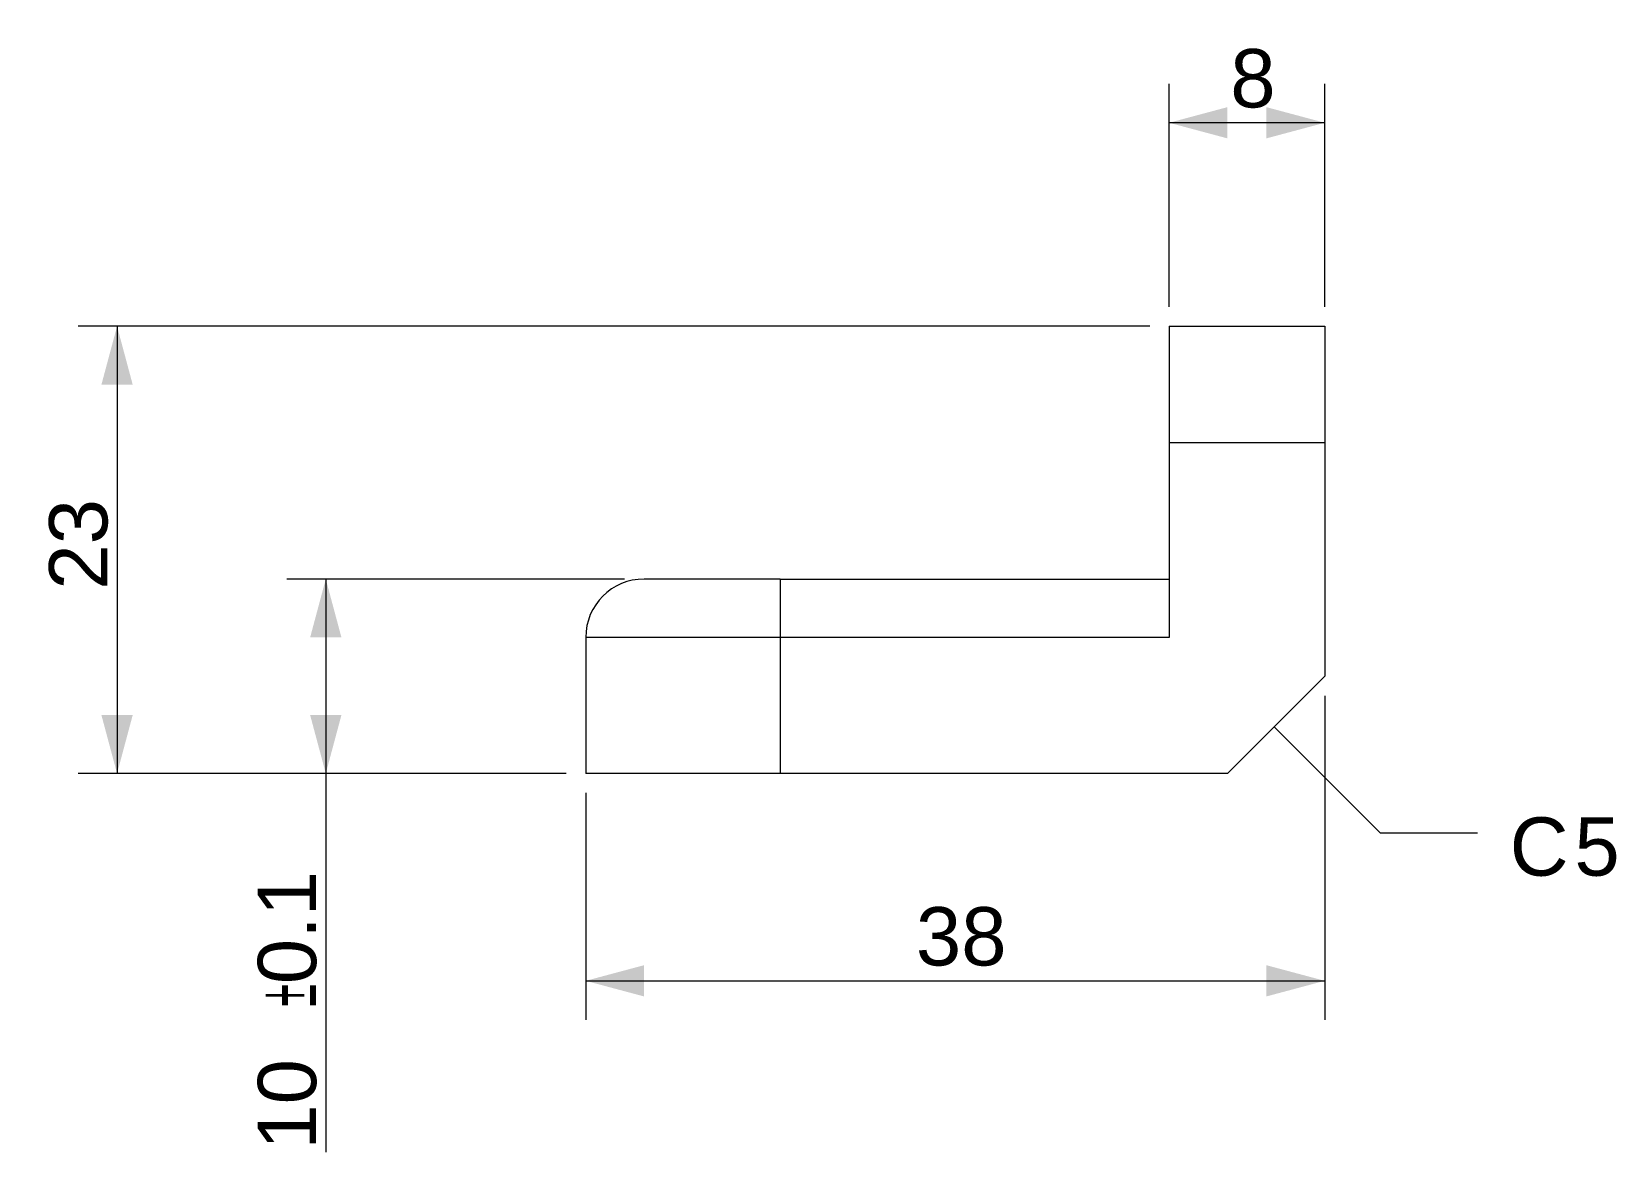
# Model space of a CAD drawing. Header units: millimetres. Extents: x 89.7 to 171.2, y 68.9 to 126.5.
import ezdxf

# ---------------------------------------------------------------- set-up
doc = ezdxf.new("R2010")
doc.units = ezdxf.units.MM
doc.layers.add('1', color=7, linetype='Continuous', true_color=0xffffff)
doc.styles.add('Arial', font='Arial')
doc.dimstyles.get("Standard").update_dxf_attribs({"dimtxt": 0.18, "dimasz": 0.18, "dimexe": 0.18, "dimexo": 0.0625, "dimgap": 0.09, "dimtad": 0, "dimtih": 1, "dimtoh": 1, "dimdec": 4, "dimzin": 0, "dimdsep": 46, "dimtxsty": 'Standard', "dimcen": 0.09, "dimadec": 0, "dimazin": 0, "dimtfac": 1, "dimtdec": 4, "dimtofl": 0, "dimtmove": 0, "dimatfit": 3, "dimfxl": 1, "dimtolj": 1, "dimtzin": 0, "dimarcsym": 0})

# ---------------------------------------------------------------- blocks, each defined once
blk = doc.blocks.new('_U0')
at = {"layer": '1', "color": 2, "lineweight": 18}
for q in [(153.630156, 90.791393), (164.08076, 85.340789)]:
    blk.add_line((159.08076, 85.340789), q, dxfattribs=at)
at = {"layer": '1', "color": 2, "lineweight": 70}
blk.add_solid([(153.630156, 90.791393), (156.319881, 89.238481), (155.183073, 88.101664), (153.630156, 90.791393)], dxfattribs=at)
at = {"layer": '1', "color": 3, "linetype": 'Continuous', "lineweight": 13, "insert": (165.73976, 83.087673), "char_height": 3, "attachment_point": 7, "line_spacing_factor": 1.047437, "style": 'Arial'}
blk.add_mtext('\\fArial|b0|i0;\\W1.0000;C', dxfattribs=at)
at = {"layer": '1', "color": 2, "linetype": 'Continuous', "lineweight": 13, "insert": (169.066363, 83.087673), "char_height": 3, "attachment_point": 7, "line_spacing_factor": 1.047437, "style": 'Arial'}
blk.add_mtext('\\fArial|b0|i0;\\W1.0000;5', dxfattribs=at)
blk = doc.blocks.new('_U1')
at = {"layer": '1', "color": 2, "lineweight": 18}
for p, q in [((120.226248, 98.387485), (102.859026, 98.387485)), ((104.859026, 98.387485), (104.859026, 68.903675)), ((117.226248, 88.387485), (102.859026, 88.387485))]:
    blk.add_line(p, q, dxfattribs=at)
at = {"layer": '1', "color": 2, "lineweight": 70}
for points in [[(104.859026, 98.387485), (105.662873, 95.387488), (104.055178, 95.387482)], [(104.859026, 88.387485), (104.055178, 91.387482), (105.662873, 91.387488)]]:
    blk.add_solid(points, dxfattribs=at)
at = {"layer": '1', "color": 3, "linetype": 'Continuous', "lineweight": 13, "insert": (104.406142, 76.40034), "char_height": 3, "attachment_point": 7, "rotation": 90, "line_spacing_factor": 1.047437, "style": 'Arial'}
blk.add_mtext('\\fArial|b0|i0;\\W1.0000;\\W0.5000;%%p\\W1.0000;0.1', dxfattribs=at)
at = {"layer": '1', "color": 2, "linetype": 'Continuous', "lineweight": 13, "insert": (104.406142, 69.038675), "char_height": 3, "attachment_point": 7, "rotation": 90, "line_spacing_factor": 1.047437, "style": 'Arial'}
blk.add_mtext('\\fArial|b0|i0;\\W1.0000;10', dxfattribs=at)
blk = doc.blocks.new('_U2')
at = {"layer": '1', "color": 2, "lineweight": 18}
for p, q in [((147.226248, 111.387485), (92.125995, 111.387485)), ((94.125995, 111.387485), (94.125995, 88.387485)), ((117.226248, 88.387485), (92.125995, 88.387485))]:
    blk.add_line(p, q, dxfattribs=at)
at = {"layer": '1', "color": 2, "lineweight": 70}
for points in [[(94.125995, 111.387485), (94.929843, 108.387488), (93.322147, 108.387482)], [(94.125995, 88.387485), (93.322147, 91.387482), (94.929843, 91.387488)]]:
    blk.add_solid(points, dxfattribs=at)
at = {"layer": '1', "color": 2, "linetype": 'Continuous', "lineweight": 13, "insert": (93.673111, 97.841653), "char_height": 3, "attachment_point": 7, "rotation": 90, "line_spacing_factor": 1.047437, "style": 'Arial'}
blk.add_mtext('\\fArial|b0|i0;\\W1.0000;23', dxfattribs=at)
blk = doc.blocks.new('_U3')
at = {"layer": '1', "color": 2, "lineweight": 18}
for p, q in [((156.226248, 92.387485), (156.226248, 75.723309)), ((118.226248, 87.387485), (118.226248, 75.723309)), ((118.226248, 77.723309), (156.226248, 77.723309))]:
    blk.add_line(p, q, dxfattribs=at)
at = {"layer": '1', "color": 2, "lineweight": 70}
for points in [[(118.226248, 77.723309), (121.226246, 78.527157), (121.226251, 76.919462)], [(156.226248, 77.723309), (153.226251, 76.919462), (153.226246, 78.527157)]]:
    blk.add_solid(points, dxfattribs=at)
at = {"layer": '1', "color": 2, "linetype": 'Continuous', "lineweight": 13, "insert": (135.204416, 78.470193), "char_height": 3, "attachment_point": 7, "line_spacing_factor": 1.047437, "style": 'Arial'}
blk.add_mtext('\\fArial|b0|i0;\\W1.0000;38', dxfattribs=at)
blk = doc.blocks.new('_U4')
at = {"layer": '1', "color": 2, "lineweight": 18}
for p, q in [((148.226248, 112.387485), (148.226248, 123.853492)), ((156.226248, 112.387485), (156.226248, 123.853492)), ((156.226248, 121.853492), (148.226248, 121.853492))]:
    blk.add_line(p, q, dxfattribs=at)
at = {"layer": '1', "color": 2, "lineweight": 70}
for points in [[(148.226248, 121.853492), (151.226246, 122.657339), (151.226251, 121.049644)], [(156.226248, 121.853492), (153.226251, 121.049644), (153.226246, 122.657339)]]:
    blk.add_solid(points, dxfattribs=at)
at = {"layer": '1', "color": 2, "linetype": 'Continuous', "lineweight": 13, "insert": (151.369832, 122.600376), "char_height": 3, "attachment_point": 7, "line_spacing_factor": 1.047437, "style": 'Arial'}
blk.add_mtext('\\fArial|b0|i0;\\W1.0000;8', dxfattribs=at)

msp = doc.modelspace()

# ---------------------------------------------------------------- linework, layer by layer
at = {"layer": '1', "color": 155, "linetype": 'Continuous', "lineweight": 18}
for p, q in [((148.226248, 111.387485), (148.226248, 105.387485)), ((148.226248, 111.387485), (156.226248, 111.387485)), ((156.226248, 111.387485), (156.226248, 105.387485)), ((148.226248, 105.387485), (148.226248, 95.387485)), ((156.226248, 105.387485), (156.226248, 93.387485)), ((128.226248, 98.387485), (121.226248, 98.387485)), ((128.226248, 98.387485), (148.226248, 98.387485)), ((118.226248, 95.387485), (118.226248, 88.387485)), ((151.226248, 88.387485), (156.226248, 93.387485)), ((128.226248, 88.387485), (118.226248, 88.387485)), ((151.226248, 88.387485), (128.226248, 88.387485))]:
    msp.add_line(p, q, dxfattribs=at)
at = {"layer": '1', "color": 155, "linetype": 'Continuous', "lineweight": 13}
for p, q in [((156.226248, 105.387485), (148.226248, 105.387485)), ((128.226248, 98.387485), (128.226248, 95.387485)), ((128.226248, 95.387485), (118.226248, 95.387485)), ((128.226248, 95.387485), (128.226248, 88.387485)), ((148.226248, 95.387485), (128.226248, 95.387485))]:
    msp.add_line(p, q, dxfattribs=at)
at = {"layer": '1', "color": 155, "linetype": 'Continuous', "lineweight": 18}
msp.add_arc((121.226248, 95.387485), 3, 90, 180, dxfattribs=at)

# ---------------------------------------------------------------- block references
at = {"layer": '1', "color": 2, "linetype": 'Continuous', "lineweight": 13}
msp.add_blockref('_U0', (0, 0), dxfattribs=at)

# ---------------------------------------------------------------- dimensions: what is measured, and where the dimension line sits
for base, p1, p2, picture, middle in [((148.226248, 121.853492), (156.226248, 111.387485), (148.226248, 111.387485), '_U4', (152.226248, 121.853492)), ((156.226248, 77.723309), (118.226248, 88.387485), (156.226248, 93.387485), '_U3', (137.226248, 77.723309))]:
    dim = msp.add_linear_dim(base=base, p1=p1, p2=p2, dimstyle='Standard', override={"dimtxt": 3, "dimasz": 3, "dimexe": 2, "dimexo": 1, "dimgap": 1.5, "dimtad": 1, "dimtih": 1, "dimtoh": 0, "dimdec": 3, "dimlfac": 1, "dimzin": 8, "dimdsep": 46, "dimlunit": 2, "dimtxsty": 'Arial', "dimsah": 1, "dimse1": 0, "dimse2": 0, "dimsd1": 0, "dimsd2": 0, "dimclrd": 2, "dimclre": 2, "dimclrt": 2, "dimtol": 0, "dimtm": -0.1, "dimtfac": 0.833333, "dimtdec": 2, "dimtofl": 1, "dimtmove": 0, "dimtzin": 8, "dimlwd": 18, "dimlwe": 18}, dxfattribs=at)
    dim.commit()
    dim.dimension.update_dxf_attribs({"geometry": picture, "text_midpoint": middle, "dimtype": 160})
for base, p1, p2, override, picture, middle in [((94.125995, 88.387485), (148.226248, 111.387485), (118.226248, 88.387485), {"dimtxt": 3, "dimasz": 3, "dimexe": 2, "dimexo": 1, "dimgap": 1.5, "dimtad": 1, "dimtih": 0, "dimtoh": 0, "dimdec": 3, "dimlfac": 1, "dimzin": 8, "dimdsep": 46, "dimlunit": 2, "dimtxsty": 'Arial', "dimsah": 1, "dimse1": 0, "dimse2": 0, "dimsd1": 0, "dimsd2": 0, "dimclrd": 2, "dimclre": 2, "dimclrt": 2, "dimtol": 0, "dimtm": -0.1, "dimtfac": 0.833333, "dimtdec": 2, "dimtofl": 1, "dimtmove": 0, "dimtzin": 8, "dimlwd": 18, "dimlwe": 18}, '_U2', (94.125995, 99.887485)), ((104.859026, 98.387485), (118.226248, 88.387485), (121.226248, 98.387485), {"dimtxt": 3, "dimasz": 3, "dimexe": 2, "dimexo": 1, "dimgap": 1.5, "dimtad": 1, "dimtih": 0, "dimtoh": 0, "dimdec": 3, "dimlfac": 1, "dimzin": 8, "dimdsep": 46, "dimlunit": 2, "dimtxsty": 'Arial', "dimsah": 1, "dimse1": 0, "dimse2": 0, "dimsd1": 0, "dimsd2": 0, "dimclrd": 2, "dimclre": 2, "dimclrt": 2, "dimtol": 1, "dimlim": 0, "dimtp": 0.1, "dimtm": 0.1, "dimtfac": 1, "dimtdec": 2, "dimtofl": 1, "dimtmove": 0, "dimtzin": 8, "dimlwd": 18, "dimlwe": 18}, '_U1', (104.859026, 75.887985))]:
    dim = msp.add_linear_dim(base=base, p1=p1, p2=p2, angle=90, dimstyle='Standard', override=override, dxfattribs=at)
    dim.commit()
    dim.dimension.update_dxf_attribs({"geometry": picture, "text_midpoint": middle, "dimtype": 160})

doc.saveas('drawing.dxf')
